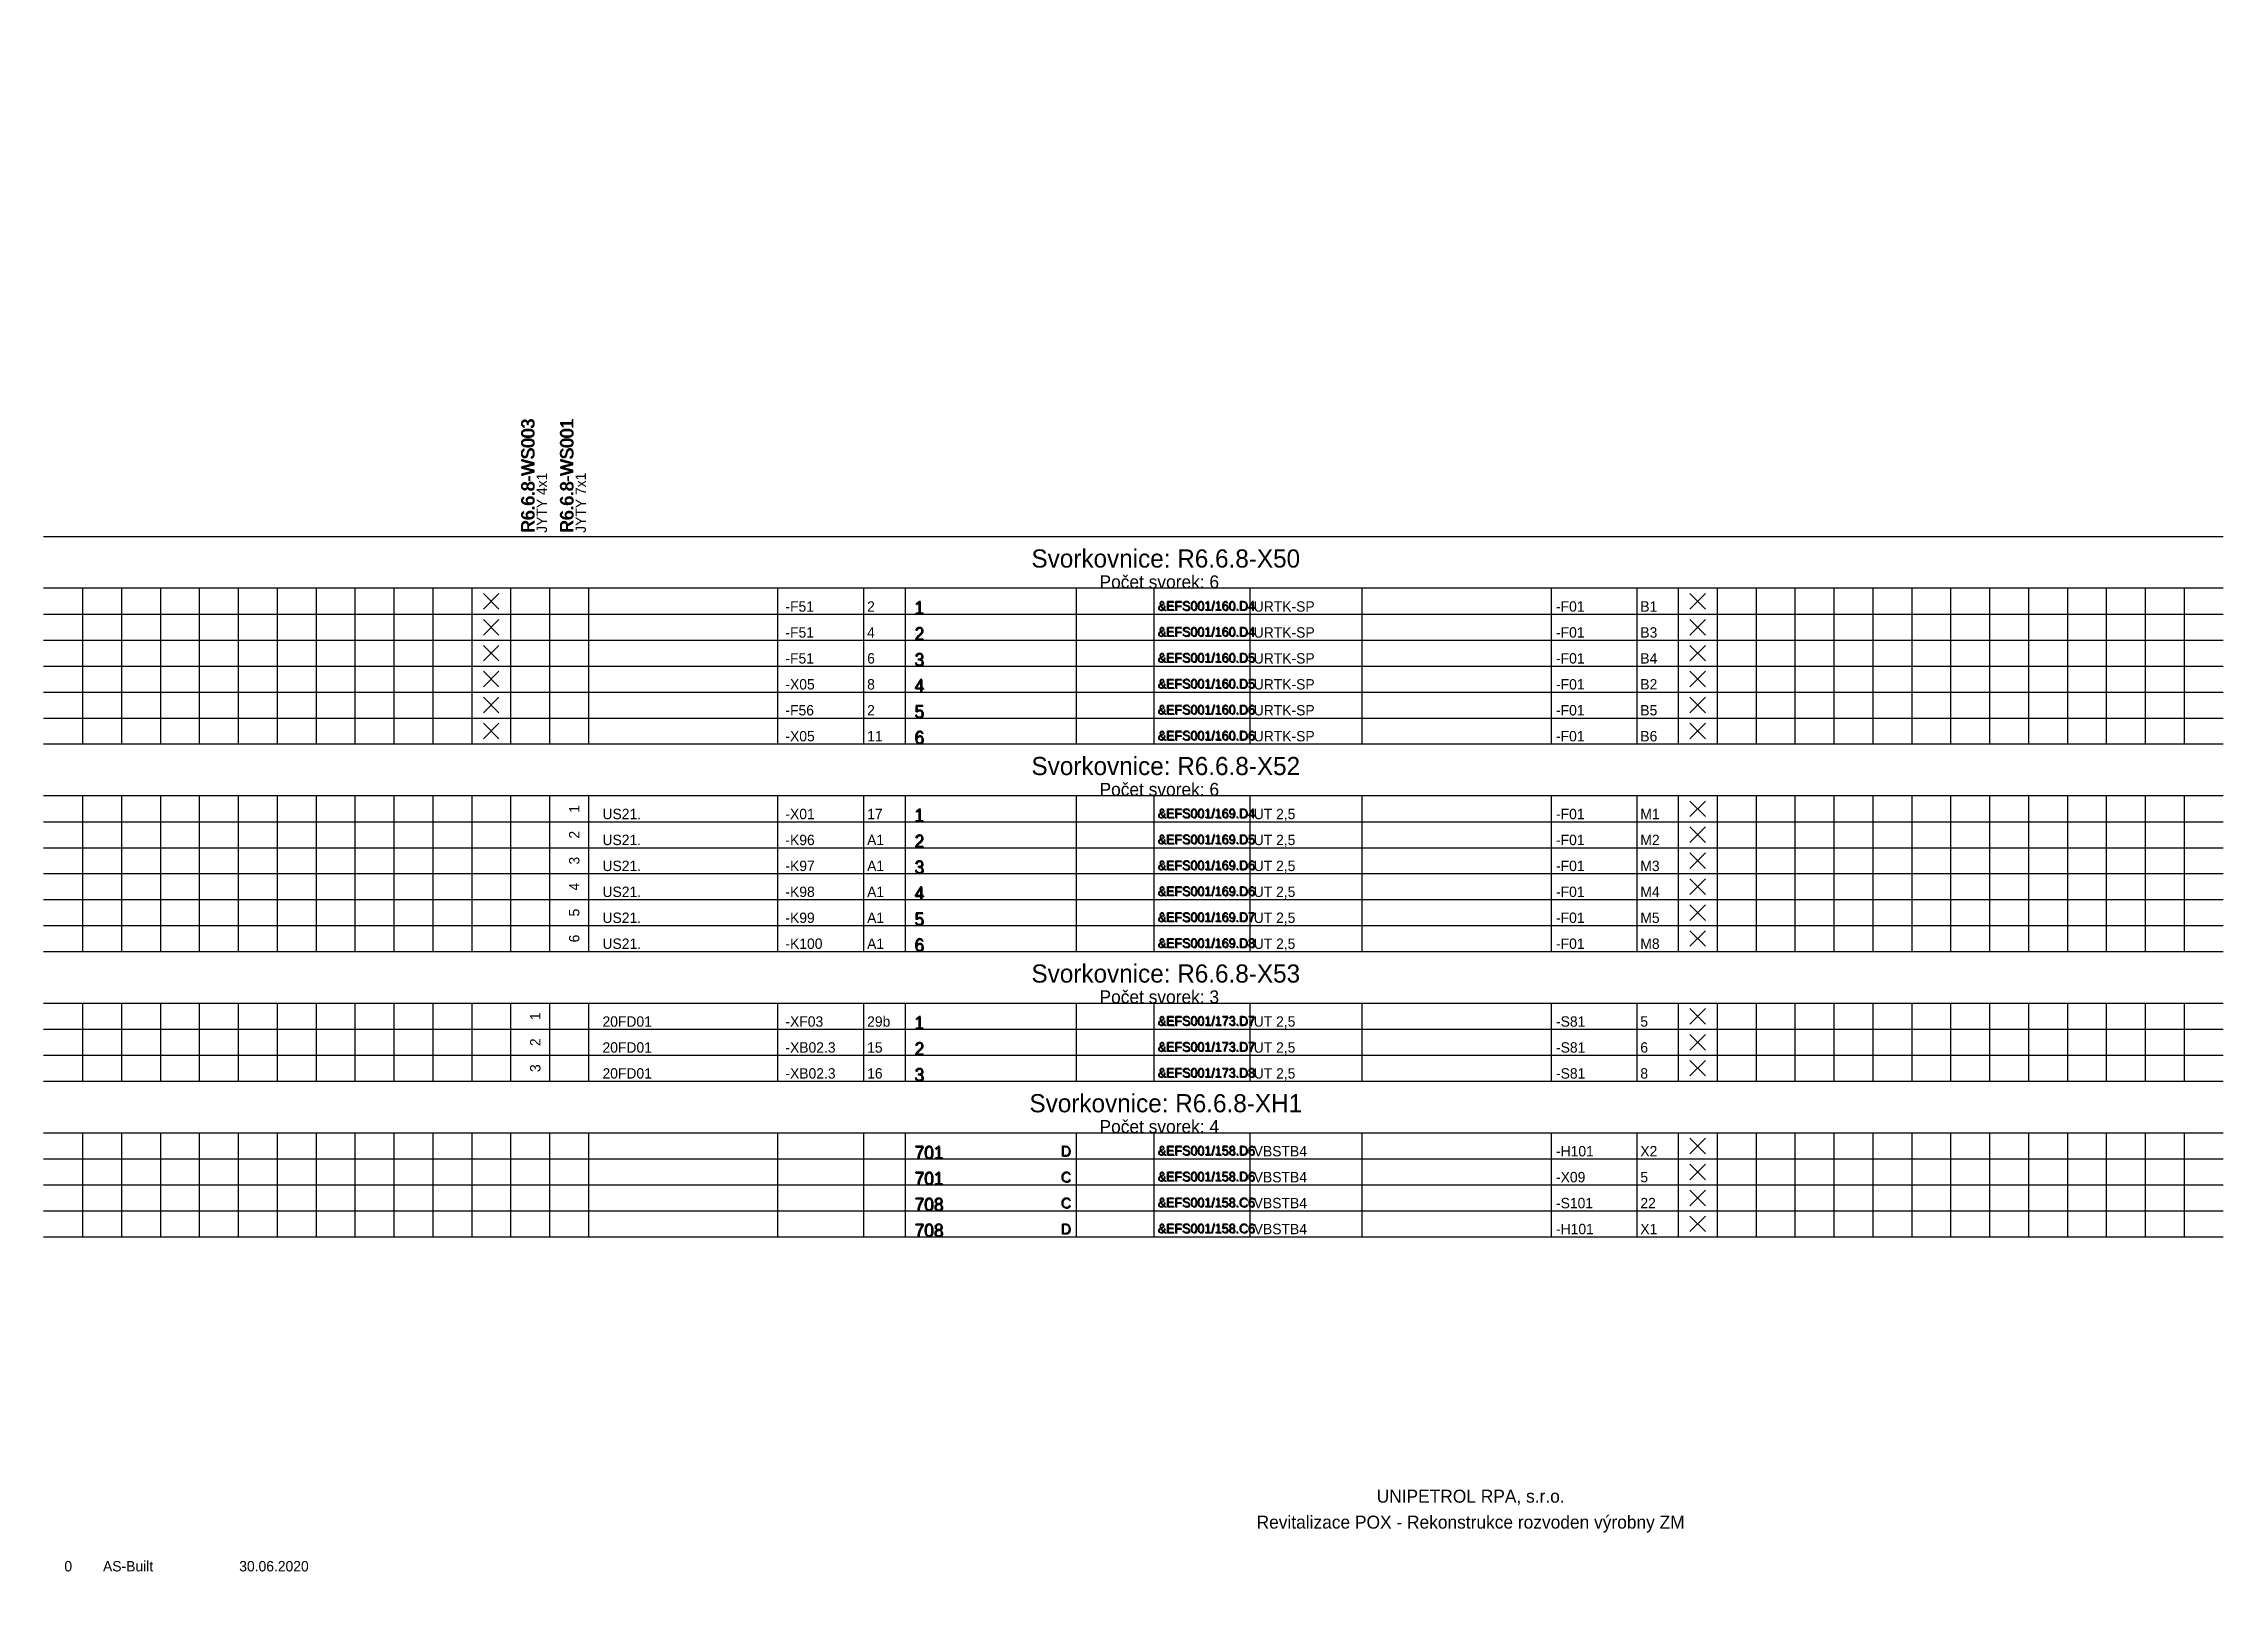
# Model space of a CAD drawing. Extents: x 0 to 420, y -1 to 300.
import ezdxf
from ezdxf.enums import TextEntityAlignment as Align

# ---------------------------------------------------------------- set-up
doc = ezdxf.new("R2010")
doc.units = 0
doc.header["$MEASUREMENT"] = 0
doc.linetypes.add('LTY1', pattern=[0])
for name, color, linetype in [('PEN1', 7, 'LTY1'), ('PEN2', 7, 'LTY1'), ('PEN4', 7, 'LTY1'), ('PEN5', 7, 'LTY1'), ('SYMBOL', 7, 'LTY1')]:
    doc.layers.add(name, color=color, linetype=linetype)
doc.styles.add('NORMSCHRIFT', font='normwin')

# ---------------------------------------------------------------- blocks, each defined once
blk = doc.blocks.new('_SS-BLOK-S')
at = {"layer": 'PEN5', "linetype": 'LTY1'}
for p, q in [((0, -5), (420, -5)), ((420, -15), (0, -15))]:
    blk.add_line(p, q, dxfattribs=at)
at = {"layer": 'PEN1', "style": 'NORMSCHRIFT', "flags": 8}
for tag in ['CODE_1', 'CODE_2', 'CODE_3', 'CODE_4']:
    blk.add_attdef(tag, text='', height=3.5, dxfattribs=at).set_placement((216.25, -11), align=Align.CENTER)
at = {"layer": 'PEN2', "style": 'NORMSCHRIFT', "flags": 8}
blk.add_attdef('CODE_307', text='', height=2.5, dxfattribs=at).set_placement((215, -15), align=Align.CENTER)
at = {"layer": 'PEN4', "style": 'NORMSCHRIFT', "flags": 9}
for tag in ['CODE_558', 'CODE_91']:
    blk.add_attdef(tag, (0, 0), '', height=3.5, dxfattribs=at)
blk = doc.blocks.new('_SS-VETA-S')
at = {"layer": 'PEN1', "linetype": 'LTY1'}
for p, q in [((7.5, 5), (7.5, 0)), ((15, 5), (15, 0)), ((22.5, 5), (22.5, 0)), ((30, 5), (30, 0)), ((37.5, 5), (37.5, 0)), ((45, 5), (45, 0)), ((52.5, 5), (52.5, 0)), ((60, 5), (60, 0)), ((67.5, 5), (67.5, 0)), ((75, 5), (75, 0)), ((82.5, 5), (82.5, 0)), ((90, 5), (90, 0)), ((97.5, 5), (97.5, 0)), ((141.5, 0), (141.5, 5)), ((158, 5), (158, 0)), ((199, 5), (199, 0)), ((214, 0), (214, 5)), ((232.5, 0), (232.5, 5)), ((290.5, 5), (290.5, 0)), ((307, 5), (307, 0)), ((322.5, 5), (322.5, 0)), ((330, 5), (330, 0)), ((337.5, 5), (337.5, 0)), ((345, 5), (345, 0)), ((352.5, 5), (352.5, 0)), ((360, 5), (360, 0)), ((367.5, 5), (367.5, 0)), ((375, 5), (375, 0)), ((382.5, 5), (382.5, 0)), ((390, 5), (390, 0)), ((390, 5), (390, 0)), ((397.5, 5), (397.5, 0)), ((405, 5), (405, 0)), ((412.5, 5), (412.5, 0)), ((0, 0), (420, 0))]:
    blk.add_line(p, q, dxfattribs=at)
at = {"layer": 'PEN5', "linetype": 'LTY1'}
for p, q in [((105, 5), (105, 0)), ((166, 5), (166, 0)), ((254, 5), (254, 0)), ((315, 5), (315, 0))]:
    blk.add_line(p, q, dxfattribs=at)
at = {"layer": 'PEN2', "style": 'NORMSCHRIFT', "flags": 8}
blk.add_attdef('CODE_21', (167.95, -0.1), '', height=2.5, dxfattribs=at)
at = {"layer": 'PEN4', "style": 'NORMSCHRIFT'}
for tag, p, height, flags in [('CODE_63', (0, 0), 3.5, 9), ('CODE_91', (0, 0), 3.5, 9), ('CODE_781', (0, 0), 3.5, 9), ('CODE_782', (0, 0), 3.5, 9), ('CODE_10003', (107.7, 0.5), 2, 8), ('CODE_10001', (107.7, 0.5), 2, 8), ('CODE_10002', (107.7, 0.5), 2, 8), ('CODE_10004', (142.95, 0.5), 2, 8), ('CODE_10021', (158.7, 0.5), 2, 8), ('CODE_41', (233.2, 0.5), 2, 8), ('CODE_11003', (255.95, 0.5), 2, 8), ('CODE_11001', (255.95, 0.5), 2, 8), ('CODE_11002', (255.95, 0.5), 2, 8), ('CODE_11004', (291.45, 0.5), 2, 8), ('CODE_11021', (307.7, 0.5), 2, 8)]:
    blk.add_attdef(tag, p, '', height=height, dxfattribs=dict(at, flags=flags))
at = {"layer": 'PEN4', "style": 'NORMSCHRIFT', "flags": 8}
blk.add_attdef('CODE_45', text='', height=2, dxfattribs=at).set_placement((198.1, 0.4), align=Align.RIGHT)
blk.add_attdef('CODE_10', text='', height=1.8, dxfattribs=at).set_placement((224.2, 0.6), align=Align.CENTER)
blk = doc.blocks.new('_SS-NEOZN-S')
at = {"layer": 'PEN2', "linetype": 'LTY1'}
for p, q in [((-4, 1), (-1, 4)), ((-4, 4), (-1, 1))]:
    blk.add_line(p, q, dxfattribs=at)
blk = doc.blocks.new('_SS-OZN-S')
at = {"layer": 'PEN4', "style": 'NORMSCHRIFT', "flags": 8}
blk.add_attdef('CODE_362', text='', height=2, rotation=90, dxfattribs=at).set_placement((-0.5, 2.5), align=Align.CENTER)
blk = doc.blocks.new('_SS-KAB-S')
at = {"layer": 'PEN2', "style": 'NORMSCHRIFT', "flags": 8}
blk.add_attdef('CODE_365', (-2.9, -9.35), '', height=2.5, rotation=90, dxfattribs=at)
at = {"layer": 'PEN4', "style": 'NORMSCHRIFT', "flags": 8}
blk.add_attdef('CODE_1003', (-0.5, -9.3), '', height=2, rotation=90, dxfattribs=at)
at = {"layer": 'PEN4', "style": 'NORMSCHRIFT', "flags": 9}
for tag in ['CODE_367', 'CODE_372', 'CODE_373']:
    blk.add_attdef(tag, (0, 0), '', height=3.5, dxfattribs=at)
blk = doc.blocks.new('_9-REV')
at = {"layer": 'PEN4', "style": 'NORMSCHRIFT', "flags": 8}
blk.add_attdef('CODE_12778', text='', height=2, dxfattribs=at).set_placement((-0.25, 0.5), align=Align.CENTER)
at = {"layer": 'PEN4', "style": 'NORMSCHRIFT'}
for tag, p, height, flags in [('CODE_5902', (0, 0), 3.5, 9), ('CODE_12783', (6.45, 0.5), 2, 8), ('CODE_12782', (32.7, 0.5), 2, 8)]:
    blk.add_attdef(tag, p, '', height=height, dxfattribs=dict(at, flags=flags))

msp = doc.modelspace()

# ---------------------------------------------------------------- block references
at = {"layer": 'SYMBOL'}
for name, p, values in [('_SS-KAB-S', (97.5, 215), {'CODE_365': 'R6.6.8-WS003', 'CODE_1003': 'JYTY 4x1'}), ('_SS-KAB-S', (105, 215), {'CODE_365': 'R6.6.8-WS001', 'CODE_1003': 'JYTY 7x1'}), ('_SS-VETA-S', (0, 190), {'CODE_21': '1', 'CODE_10': '&EFS001/160.D4', 'CODE_10004': '-F51', 'CODE_10021': '2', 'CODE_11004': '-F01', 'CODE_11021': 'B1', 'CODE_41': 'URTK-SP'}), ('_SS-VETA-S', (0, 185), {'CODE_21': '2', 'CODE_10': '&EFS001/160.D4', 'CODE_10004': '-F51', 'CODE_10021': '4', 'CODE_11004': '-F01', 'CODE_11021': 'B3', 'CODE_41': 'URTK-SP'}), ('_SS-VETA-S', (0, 180), {'CODE_21': '3', 'CODE_10': '&EFS001/160.D5', 'CODE_10004': '-F51', 'CODE_10021': '6', 'CODE_11004': '-F01', 'CODE_11021': 'B4', 'CODE_41': 'URTK-SP'}), ('_SS-VETA-S', (0, 175), {'CODE_21': '4', 'CODE_10': '&EFS001/160.D5', 'CODE_10004': '-X05', 'CODE_10021': '8', 'CODE_11004': '-F01', 'CODE_11021': 'B2', 'CODE_41': 'URTK-SP'}), ('_SS-VETA-S', (0, 170), {'CODE_21': '5', 'CODE_10': '&EFS001/160.D6', 'CODE_10004': '-F56', 'CODE_10021': '2', 'CODE_11004': '-F01', 'CODE_11021': 'B5', 'CODE_41': 'URTK-SP'}), ('_SS-VETA-S', (0, 165), {'CODE_21': '6', 'CODE_10': '&EFS001/160.D6', 'CODE_10004': '-X05', 'CODE_10021': '11', 'CODE_11004': '-F01', 'CODE_11021': 'B6', 'CODE_41': 'URTK-SP'}), ('_SS-VETA-S', (0, 150), {'CODE_21': '1', 'CODE_10': '&EFS001/169.D4', 'CODE_10004': '-X01', 'CODE_10021': '17', 'CODE_11004': '-F01', 'CODE_11021': 'M1', 'CODE_41': 'UT 2,5'}), ('_SS-OZN-S', (103.75, 150), {'CODE_362': '1'}), ('_SS-VETA-S', (0, 145), {'CODE_21': '2', 'CODE_10': '&EFS001/169.D5', 'CODE_10004': '-K96', 'CODE_10021': 'A1', 'CODE_11004': '-F01', 'CODE_11021': 'M2', 'CODE_41': 'UT 2,5'}), ('_SS-OZN-S', (103.75, 145), {'CODE_362': '2'}), ('_SS-VETA-S', (0, 140), {'CODE_21': '3', 'CODE_10': '&EFS001/169.D6', 'CODE_10004': '-K97', 'CODE_10021': 'A1', 'CODE_11004': '-F01', 'CODE_11021': 'M3', 'CODE_41': 'UT 2,5'}), ('_SS-OZN-S', (103.75, 140), {'CODE_362': '3'}), ('_SS-VETA-S', (0, 135), {'CODE_21': '4', 'CODE_10': '&EFS001/169.D6', 'CODE_10004': '-K98', 'CODE_10021': 'A1', 'CODE_11004': '-F01', 'CODE_11021': 'M4', 'CODE_41': 'UT 2,5'}), ('_SS-VETA-S', (0, 130), {'CODE_21': '5', 'CODE_10': '&EFS001/169.D7', 'CODE_10004': '-K99', 'CODE_10021': 'A1', 'CODE_11004': '-F01', 'CODE_11021': 'M5', 'CODE_41': 'UT 2,5'}), ('_SS-OZN-S', (103.75, 135), {'CODE_362': '4'}), ('_SS-OZN-S', (103.75, 130), {'CODE_362': '5'}), ('_SS-VETA-S', (0, 125), {'CODE_21': '6', 'CODE_10': '&EFS001/169.D8', 'CODE_10004': '-K100', 'CODE_10021': 'A1', 'CODE_11004': '-F01', 'CODE_11021': 'M8', 'CODE_41': 'UT 2,5'}), ('_SS-OZN-S', (103.75, 125), {'CODE_362': '6'}), ('_SS-VETA-S', (0, 110), {'CODE_21': '1', 'CODE_10': '&EFS001/173.D7', 'CODE_10004': '-XF03', 'CODE_10021': '29b', 'CODE_11004': '-S81', 'CODE_11021': '5', 'CODE_41': 'UT 2,5'}), ('_SS-VETA-S', (0, 105), {'CODE_21': '2', 'CODE_10': '&EFS001/173.D7', 'CODE_10004': '-XB02.3', 'CODE_10021': '15', 'CODE_11004': '-S81', 'CODE_11021': '6', 'CODE_41': 'UT 2,5'}), ('_SS-OZN-S', (96.25, 110), {'CODE_362': '1'}), ('_SS-OZN-S', (96.25, 105), {'CODE_362': '2'}), ('_SS-VETA-S', (0, 100), {'CODE_21': '3', 'CODE_10': '&EFS001/173.D8', 'CODE_10004': '-XB02.3', 'CODE_10021': '16', 'CODE_11004': '-S81', 'CODE_11021': '8', 'CODE_41': 'UT 2,5'}), ('_SS-OZN-S', (96.25, 100), {'CODE_362': '3'}), ('_SS-VETA-S', (0, 85), {'CODE_21': '701', 'CODE_45': 'D', 'CODE_10': '&EFS001/158.D6', 'CODE_11004': '-H101', 'CODE_11021': 'X2', 'CODE_41': 'VBSTB4'}), ('_SS-VETA-S', (0, 80), {'CODE_21': '701', 'CODE_45': 'C', 'CODE_10': '&EFS001/158.D6', 'CODE_11004': '-X09', 'CODE_11021': '5', 'CODE_41': 'VBSTB4'}), ('_SS-VETA-S', (0, 75), {'CODE_21': '708', 'CODE_45': 'C', 'CODE_10': '&EFS001/158.C6', 'CODE_11004': '-S101', 'CODE_11021': '22', 'CODE_41': 'VBSTB4'}), ('_SS-VETA-S', (0, 70), {'CODE_21': '708', 'CODE_45': 'D', 'CODE_10': '&EFS001/158.C6', 'CODE_11004': '-H101', 'CODE_11021': 'X1', 'CODE_41': 'VBSTB4'}), ('_9-REV', (5, 5), {'CODE_12778': '0', 'CODE_12783': 'AS-Built', 'CODE_12782': '30.06.2020'})]:
    msp.add_blockref(name, p, dxfattribs=at).add_auto_attribs(values)
for name, p in [('_SS-BLOK-S', (0, 210)), ('_SS-NEOZN-S', (88.75, 190)), ('_SS-NEOZN-S', (321.25, 190)), ('_SS-NEOZN-S', (88.75, 185)), ('_SS-NEOZN-S', (321.25, 185)), ('_SS-NEOZN-S', (88.75, 180)), ('_SS-NEOZN-S', (321.25, 180)), ('_SS-NEOZN-S', (88.75, 175)), ('_SS-NEOZN-S', (321.25, 175)), ('_SS-NEOZN-S', (88.75, 170)), ('_SS-NEOZN-S', (321.25, 170)), ('_SS-NEOZN-S', (88.75, 165)), ('_SS-NEOZN-S', (321.25, 165)), ('_SS-BLOK-S', (0, 170)), ('_SS-NEOZN-S', (321.25, 150)), ('_SS-NEOZN-S', (321.25, 145)), ('_SS-NEOZN-S', (321.25, 140)), ('_SS-NEOZN-S', (321.25, 135)), ('_SS-NEOZN-S', (321.25, 130)), ('_SS-NEOZN-S', (321.25, 125)), ('_SS-BLOK-S', (0, 130)), ('_SS-NEOZN-S', (321.25, 110)), ('_SS-NEOZN-S', (321.25, 105)), ('_SS-NEOZN-S', (321.25, 100)), ('_SS-BLOK-S', (0, 105)), ('_SS-NEOZN-S', (321.25, 85)), ('_SS-NEOZN-S', (321.25, 80)), ('_SS-NEOZN-S', (321.25, 75)), ('_SS-NEOZN-S', (321.25, 70))]:
    msp.add_blockref(name, p, dxfattribs=at)

# ---------------------------------------------------------------- texts
at = {"layer": 'PEN1', "style": 'NORMSCHRIFT'}
for s, p in [('Svorkovnice: R6.6.8-X50', (216.25, 199)), ('Svorkovnice: R6.6.8-X52', (216.25, 159)), ('Svorkovnice: R6.6.8-X53', (216.25, 119)), ('Svorkovnice: R6.6.8-XH1', (216.25, 94))]:
    msp.add_text(s, height=3.5, dxfattribs=at).set_placement(p, align=Align.CENTER)
at = {"layer": 'PEN2', "style": 'NORMSCHRIFT'}
for s, p in [('R6.6.8-WS003', (94.5, 205.75)), ('R6.6.8-WS003', (94.6, 205.85)), ('R6.6.8-WS001', (102, 205.75)), ('R6.6.8-WS001', (102.1, 205.85))]:
    msp.add_text(s, height=2.5, rotation=90, dxfattribs=at).set_placement(p)
for s, p in [('Počet svorek: 6', (215, 195)), ('Počet svorek: 6', (215, 155)), ('Počet svorek: 3', (215, 115)), ('Počet svorek: 4', (215, 90)), ('UNIPETROL RPA, s.r.o.', (275, 18.75)), ('Revitalizace POX - Rekonstrukce rozvoden výrobny ZM', (275, 13.75))]:
    msp.add_text(s, height=2.5, dxfattribs=at).set_placement(p, align=Align.CENTER)
for s, p in [('1', (167.75, 190)), ('1', (167.85, 190.1)), ('2', (167.75, 185)), ('2', (167.85, 185.1)), ('3', (167.75, 180)), ('3', (167.85, 180.1)), ('4', (167.75, 175)), ('4', (167.85, 175.1)), ('5', (167.75, 170)), ('5', (167.85, 170.1)), ('6', (167.75, 165)), ('6', (167.85, 165.1)), ('1', (167.75, 150)), ('1', (167.85, 150.1)), ('2', (167.75, 145)), ('2', (167.85, 145.1)), ('3', (167.75, 140)), ('3', (167.85, 140.1)), ('4', (167.75, 135)), ('4', (167.85, 135.1)), ('5', (167.75, 130)), ('5', (167.85, 130.1)), ('6', (167.75, 125)), ('6', (167.85, 125.1)), ('1', (167.75, 110)), ('1', (167.85, 110.1)), ('2', (167.75, 105)), ('2', (167.85, 105.1)), ('3', (167.75, 100)), ('3', (167.85, 100.1)), ('701', (167.75, 85)), ('701', (167.85, 85.1)), ('701', (167.75, 80)), ('701', (167.85, 80.1)), ('708', (167.75, 75)), ('708', (167.85, 75.1)), ('708', (167.75, 70)), ('708', (167.85, 70.1))]:
    msp.add_text(s, height=2.5, dxfattribs=at).set_placement(p)
at = {"layer": 'PEN4', "style": 'NORMSCHRIFT'}
for s, p in [('&EFS001/160.D4', (224, 190.7)), ('&EFS001/160.D4', (224.1, 190.8)), ('&EFS001/160.D4', (224, 185.7)), ('&EFS001/160.D4', (224.1, 185.8)), ('&EFS001/160.D5', (224, 180.7)), ('&EFS001/160.D5', (224.1, 180.8)), ('&EFS001/160.D5', (224, 175.7)), ('&EFS001/160.D5', (224.1, 175.8)), ('&EFS001/160.D6', (224, 170.7)), ('&EFS001/160.D6', (224.1, 170.8)), ('&EFS001/160.D6', (224, 165.7)), ('&EFS001/160.D6', (224.1, 165.8)), ('&EFS001/169.D4', (224, 150.7)), ('&EFS001/169.D4', (224.1, 150.8)), ('&EFS001/169.D5', (224, 145.7)), ('&EFS001/169.D5', (224.1, 145.8)), ('&EFS001/169.D6', (224, 140.7)), ('&EFS001/169.D6', (224.1, 140.8)), ('&EFS001/169.D6', (224, 135.7)), ('&EFS001/169.D6', (224.1, 135.8)), ('&EFS001/169.D7', (224, 130.7)), ('&EFS001/169.D7', (224.1, 130.8)), ('&EFS001/169.D8', (224, 125.7)), ('&EFS001/169.D8', (224.1, 125.8)), ('&EFS001/173.D7', (224, 110.7)), ('&EFS001/173.D7', (224.1, 110.8)), ('&EFS001/173.D7', (224, 105.7)), ('&EFS001/173.D7', (224.1, 105.8)), ('&EFS001/173.D8', (224, 100.7)), ('&EFS001/173.D8', (224.1, 100.8)), ('&EFS001/158.D6', (224, 85.7)), ('&EFS001/158.D6', (224.1, 85.8)), ('&EFS001/158.D6', (224, 80.7)), ('&EFS001/158.D6', (224.1, 80.8)), ('&EFS001/158.C6', (224, 75.7)), ('&EFS001/158.C6', (224.1, 75.8)), ('&EFS001/158.C6', (224, 70.7)), ('&EFS001/158.C6', (224.1, 70.8))]:
    msp.add_text(s, height=1.8, dxfattribs=at).set_placement(p, align=Align.CENTER)
for s, p in [('US21.', (107.7, 150.5)), ('US21.', (107.7, 145.5)), ('US21.', (107.7, 140.5)), ('US21.', (107.7, 135.5)), ('US21.', (107.7, 130.5)), ('US21.', (107.7, 125.5)), ('20FD01', (107.7, 110.5)), ('20FD01', (107.7, 105.5)), ('20FD01', (107.7, 100.5))]:
    msp.add_text(s, height=2, dxfattribs=at).set_placement(p)
for s, p in [('D', (197.9, 85.5)), ('D', (198, 85.6)), ('C', (197.9, 80.5)), ('C', (198, 80.6)), ('C', (197.9, 75.5)), ('C', (198, 75.6)), ('D', (197.9, 70.5)), ('D', (198, 70.6))]:
    msp.add_text(s, height=2, dxfattribs=at).set_placement(p, align=Align.RIGHT)

doc.saveas('drawing.dxf')
